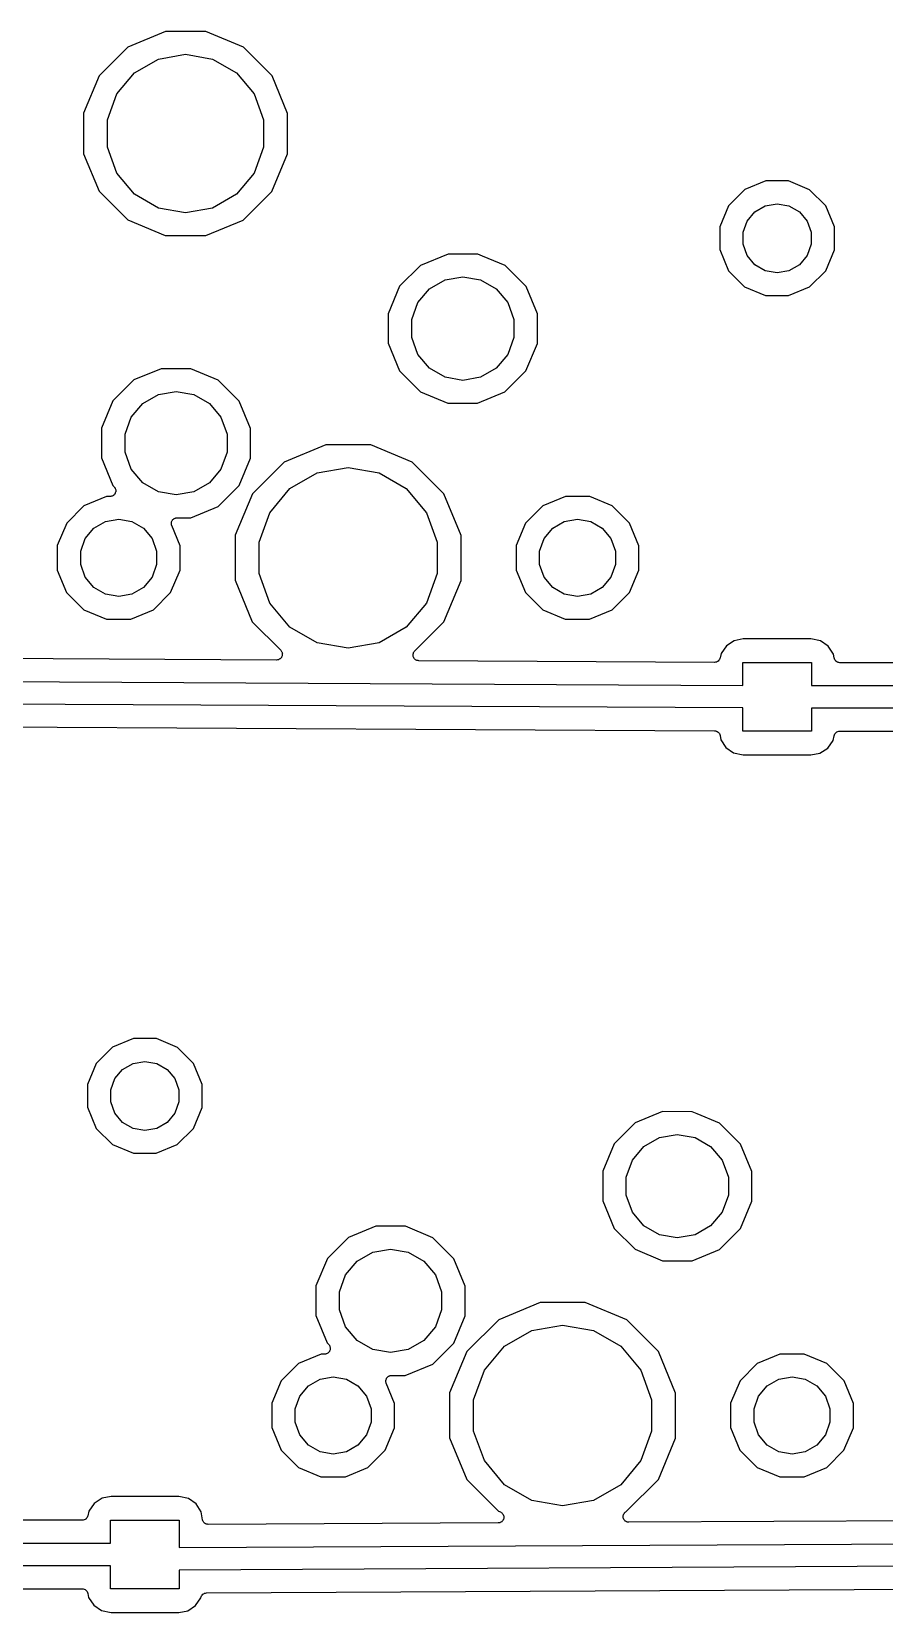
# Model space of a CAD drawing. Extents: x 30 to 169, y -146 to -30.
# Drawn here: x 118.49 to 137.38, y -102.36 to -67.34 of the extents above; entities that cross this region are included whole.
import ezdxf

# ---------------------------------------------------------------- set-up
doc = ezdxf.new("R2010")
doc.units = 0
doc.header["$MEASUREMENT"] = 0
doc.layers.add('BLACK', color=7, linetype='CONTINUOUS')

msp = doc.modelspace()

# ---------------------------------------------------------------- linework, layer by layer
at = {"layer": 'Black'}
for p, q in [((121.453, -67.3416), (120.623, -67.6846)), ((122.351, -67.3424), (121.453, -67.3416)), ((123.181, -67.6869), (122.351, -67.3424)), ((120.623, -67.6846), (119.987, -68.3193)), ((121.299, -67.9493), (121.9, -67.8433)), ((121.9, -67.8433), (122.501, -67.9493)), ((123.815, -68.3226), (123.181, -67.6869)), ((120.379, -68.7217), (120.771, -68.2543)), ((120.771, -68.2543), (121.299, -67.9493)), ((122.501, -67.9493), (123.029, -68.2543)), ((123.029, -68.2543), (123.421, -68.7217)), ((119.987, -68.3193), (119.642, -69.1489)), ((124.158, -69.1528), (123.815, -68.3226)), ((120.17, -69.295), (120.379, -68.7217)), ((123.421, -68.7217), (123.63, -69.295)), ((119.642, -69.1489), (119.642, -70.0472)), ((120.17, -69.905), (120.17, -69.295)), ((123.63, -69.295), (123.63, -69.905)), ((124.158, -70.0511), (124.158, -69.1528)), ((120.379, -70.4783), (120.17, -69.905)), ((123.63, -69.905), (123.421, -70.4783)), ((119.642, -70.0472), (119.985, -70.8774)), ((123.813, -70.8807), (124.158, -70.0511)), ((120.771, -70.9457), (120.379, -70.4783)), ((123.421, -70.4783), (123.029, -70.9457)), ((134.748, -70.6498), (134.282, -70.8427)), ((135.254, -70.6502), (134.748, -70.6498)), ((135.72, -70.844), (135.254, -70.6502)), ((119.985, -70.8774), (120.619, -71.5131)), ((121.299, -71.2507), (120.771, -70.9457)), ((123.029, -70.9457), (122.501, -71.2507)), ((123.177, -71.5154), (123.813, -70.8807)), ((134.282, -70.8427), (133.924, -71.1997)), ((136.077, -71.2015), (135.72, -70.844)), ((121.9, -71.3567), (121.299, -71.2507)), ((122.501, -71.2507), (121.9, -71.3567)), ((133.924, -71.1997), (133.73, -71.6663)), ((134.338, -71.5375), (134.508, -71.334)), ((134.508, -71.334), (134.738, -71.2012)), ((134.738, -71.2012), (135, -71.1551)), ((135, -71.1551), (135.262, -71.2012)), ((135.262, -71.2012), (135.492, -71.334)), ((135.492, -71.334), (135.662, -71.5375)), ((136.27, -71.6685), (136.077, -71.2015)), ((120.619, -71.5131), (121.449, -71.8576)), ((122.347, -71.8584), (123.177, -71.5154)), ((133.73, -71.6663), (133.73, -72.1715)), ((134.247, -71.7872), (134.338, -71.5375)), ((134.247, -72.0528), (134.247, -71.7872)), ((135.662, -71.5375), (135.753, -71.7872)), ((135.753, -71.7872), (135.753, -72.0528)), ((136.27, -72.1737), (136.27, -71.6685)), ((121.449, -71.8576), (122.347, -71.8584)), ((134.338, -72.3025), (134.247, -72.0528)), ((135.753, -72.0528), (135.662, -72.3025)), ((127.713, -72.2687), (127.106, -72.5195)), ((128.37, -72.2693), (127.713, -72.2687)), ((128.477, -72.314), (128.37, -72.2693)), ((128.976, -72.5212), (128.477, -72.314)), ((133.73, -72.1715), (133.923, -72.6385)), ((134.508, -72.506), (134.338, -72.3025)), ((135.662, -72.3025), (135.492, -72.506)), ((136.076, -72.6403), (136.27, -72.1737)), ((127.106, -72.5195), (126.641, -72.9836)), ((127.302, -73.0411), (127.648, -72.8418)), ((127.648, -72.8418), (128.04, -72.7726)), ((128.04, -72.7726), (128.432, -72.8418)), ((128.432, -72.8418), (128.778, -73.0411)), ((129.44, -72.986), (128.976, -72.5212)), ((133.923, -72.6385), (134.28, -72.996)), ((134.738, -72.6388), (134.508, -72.506)), ((135, -72.6849), (134.738, -72.6388)), ((135.262, -72.6388), (135, -72.6849)), ((135.492, -72.506), (135.262, -72.6388)), ((135.718, -72.9973), (136.076, -72.6403)), ((126.641, -72.9836), (126.389, -73.5902)), ((127.046, -73.3463), (127.302, -73.0411)), ((128.778, -73.0411), (129.034, -73.3463)), ((129.691, -73.593), (129.44, -72.986)), ((134.28, -72.996), (134.746, -73.1898)), ((134.746, -73.1898), (135.252, -73.1902)), ((135.252, -73.1902), (135.718, -72.9973)), ((126.91, -73.7208), (127.046, -73.3463)), ((129.034, -73.3463), (129.17, -73.7208)), ((126.389, -73.5902), (126.389, -74.247)), ((126.91, -74.1192), (126.91, -73.7208)), ((129.17, -73.7208), (129.17, -74.1192)), ((129.691, -74.2498), (129.691, -73.593)), ((127.046, -74.4937), (126.91, -74.1192)), ((129.17, -74.1192), (129.034, -74.4937)), ((126.389, -74.247), (126.64, -74.854)), ((127.302, -74.7989), (127.046, -74.4937)), ((129.034, -74.4937), (128.778, -74.7989)), ((129.439, -74.8564), (129.691, -74.2498)), ((121.363, -74.8087), (120.756, -75.0595)), ((122.02, -74.8093), (121.363, -74.8087)), ((122.626, -75.0612), (122.02, -74.8093)), ((126.64, -74.854), (127.104, -75.3188)), ((127.648, -74.9982), (127.302, -74.7989)), ((128.778, -74.7989), (128.432, -74.9982)), ((128.974, -75.3205), (129.439, -74.8564)), ((120.756, -75.0595), (120.291, -75.5236)), ((123.09, -75.526), (122.626, -75.0612)), ((128.04, -75.0674), (127.648, -74.9982)), ((128.432, -74.9982), (128.04, -75.0674)), ((120.291, -75.5236), (120.039, -76.1302)), ((120.696, -75.8863), (120.952, -75.5811)), ((120.952, -75.5811), (121.298, -75.3818)), ((121.298, -75.3818), (121.69, -75.3126)), ((121.69, -75.3126), (122.082, -75.3818)), ((122.082, -75.3818), (122.428, -75.5811)), ((122.428, -75.5811), (122.684, -75.8863)), ((123.341, -76.133), (123.09, -75.526)), ((127.104, -75.3188), (127.71, -75.5707)), ((127.71, -75.5707), (128.367, -75.5713)), ((128.367, -75.5713), (128.974, -75.3205)), ((120.56, -76.2608), (120.696, -75.8863)), ((122.684, -75.8863), (122.82, -76.2608)), ((120.039, -76.1302), (120.039, -76.787)), ((120.56, -76.6592), (120.56, -76.2608)), ((122.82, -76.2608), (122.82, -76.6592)), ((123.341, -76.7898), (123.341, -76.133)), ((120.696, -77.0337), (120.56, -76.6592)), ((122.82, -76.6592), (122.684, -77.0337)), ((125.005, -76.4977), (124.085, -76.8778)), ((126, -76.4985), (125.005, -76.4977)), ((126.919, -76.8802), (126, -76.4985)), ((120.039, -76.787), (120.29, -77.394)), ((120.952, -77.3389), (120.696, -77.0337)), ((122.684, -77.0337), (122.428, -77.3389)), ((123.089, -77.3964), (123.341, -76.7898)), ((124.085, -76.8778), (123.38, -77.5809)), ((124.815, -77.1192), (125.5, -76.9985)), ((125.5, -76.9985), (126.185, -77.1192)), ((127.622, -77.5846), (126.919, -76.8802)), ((120.29, -77.394), (120.32, -77.4242)), ((121.298, -77.5382), (120.952, -77.3389)), ((122.428, -77.3389), (122.082, -77.5382)), ((124.213, -77.4667), (124.815, -77.1192)), ((126.185, -77.1192), (126.787, -77.4667)), ((120.151, -77.6409), (119.651, -77.8473)), ((120.23, -77.6409), (120.151, -77.6409)), ((120.246, -77.6381), (120.23, -77.6409)), ((120.263, -77.6366), (120.246, -77.6381)), ((120.268, -77.6343), (120.263, -77.6366)), ((120.273, -77.6333), (120.268, -77.6343)), ((120.288, -77.625), (120.273, -77.6333)), ((120.303, -77.618), (120.288, -77.625)), ((120.307, -77.6141), (120.303, -77.618)), ((120.311, -77.6113), (120.307, -77.6141)), ((120.322, -77.5986), (120.311, -77.6113)), ((120.32, -77.4242), (120.329, -77.4378)), ((120.334, -77.5869), (120.322, -77.5986)), ((120.329, -77.4378), (120.34, -77.4505)), ((120.336, -77.5818), (120.334, -77.5869)), ((120.34, -77.5775), (120.336, -77.5818)), ((120.34, -77.4505), (120.342, -77.4558)), ((120.345, -77.5619), (120.34, -77.5775)), ((120.342, -77.4558), (120.345, -77.4604)), ((120.345, -77.4604), (120.349, -77.4764)), ((120.352, -77.5469), (120.345, -77.5619)), ((120.349, -77.4764), (120.355, -77.492)), ((120.353, -77.5413), (120.352, -77.5469)), ((120.355, -77.5361), (120.353, -77.5413)), ((120.355, -77.492), (120.355, -77.4976)), ((120.355, -77.4976), (120.356, -77.503)), ((120.356, -77.503), (120.355, -77.5195)), ((120.355, -77.5195), (120.355, -77.5361)), ((121.69, -77.6074), (121.298, -77.5382)), ((122.082, -77.5382), (121.69, -77.6074)), ((122.624, -77.8605), (123.089, -77.3964)), ((123.38, -77.5809), (122.999, -78.5002)), ((123.767, -77.9992), (124.213, -77.4667)), ((126.787, -77.4667), (127.233, -77.9992)), ((128.002, -78.5045), (127.622, -77.5846)), ((130.311, -77.6409), (129.811, -77.8473)), ((130.851, -77.6413), (130.311, -77.6409)), ((131.351, -77.8487), (130.851, -77.6413)), ((119.651, -77.8473), (119.269, -78.2292)), ((122.017, -78.1113), (122.624, -77.8605)), ((123.529, -78.6524), (123.767, -77.9992)), ((127.233, -77.9992), (127.471, -78.6524)), ((129.811, -77.8473), (129.429, -78.2292)), ((131.733, -78.2313), (131.351, -77.8487)), ((119.269, -78.2292), (119.061, -78.7285)), ((119.68, -78.5729), (119.871, -78.3457)), ((119.871, -78.3457), (120.128, -78.1974)), ((120.128, -78.1974), (120.42, -78.1458)), ((120.42, -78.1458), (120.712, -78.1974)), ((120.712, -78.1974), (120.969, -78.3457)), ((120.969, -78.3457), (121.16, -78.5729)), ((121.586, -78.2434), (121.588, -78.2297)), ((121.588, -78.2516), (121.586, -78.2434)), ((121.588, -78.2159), (121.591, -78.208)), ((121.588, -78.2297), (121.588, -78.2159)), ((121.588, -78.26), (121.588, -78.2516)), ((121.593, -78.273), (121.588, -78.26)), ((121.591, -78.208), (121.592, -78.1997)), ((121.592, -78.1997), (121.598, -78.1874)), ((121.596, -78.2865), (121.593, -78.273)), ((121.779, -78.7309), (121.596, -78.2865)), ((121.598, -78.1874), (121.603, -78.1744)), ((121.603, -78.1744), (121.608, -78.168)), ((121.608, -78.168), (121.612, -78.1606)), ((121.612, -78.1606), (121.622, -78.1513)), ((121.622, -78.1513), (121.631, -78.1407)), ((121.631, -78.1407), (121.639, -78.1365)), ((121.639, -78.1365), (121.645, -78.1308)), ((121.645, -78.1308), (121.658, -78.1256)), ((121.658, -78.1256), (121.67, -78.1186)), ((121.67, -78.1186), (121.678, -78.1172)), ((121.678, -78.1172), (121.686, -78.114)), ((121.686, -78.114), (121.699, -78.1134)), ((121.699, -78.1134), (121.713, -78.111)), ((121.713, -78.111), (122.017, -78.1113)), ((129.429, -78.2292), (129.221, -78.7285)), ((129.84, -78.5729), (130.031, -78.3457)), ((130.031, -78.3457), (130.288, -78.1974)), ((130.288, -78.1974), (130.58, -78.1458)), ((130.58, -78.1458), (130.872, -78.1974)), ((130.872, -78.1974), (131.129, -78.3457)), ((131.129, -78.3457), (131.32, -78.5729)), ((131.939, -78.7309), (131.733, -78.2313)), ((119.061, -78.7285), (119.061, -79.2691)), ((119.579, -78.8517), (119.68, -78.5729)), ((121.16, -78.5729), (121.261, -78.8517)), ((121.779, -79.2715), (121.779, -78.7309)), ((122.999, -78.5002), (122.998, -79.4955)), ((123.529, -79.3476), (123.529, -78.6524)), ((127.471, -78.6524), (127.471, -79.3476)), ((128.002, -79.2942), (128.002, -78.5045)), ((129.221, -78.7285), (129.221, -79.2691)), ((129.739, -78.8517), (129.84, -78.5729)), ((131.32, -78.5729), (131.421, -78.8517)), ((131.939, -79.2715), (131.939, -78.7309)), ((119.579, -79.1483), (119.579, -78.8517)), ((121.261, -78.8517), (121.261, -79.1483)), ((129.739, -79.1483), (129.739, -78.8517)), ((131.421, -78.8517), (131.421, -79.1483)), ((119.061, -79.2691), (119.267, -79.7687)), ((119.68, -79.4271), (119.579, -79.1483)), ((119.871, -79.6543), (119.68, -79.4271)), ((121.16, -79.4271), (120.969, -79.6543)), ((121.261, -79.1483), (121.16, -79.4271)), ((121.571, -79.7708), (121.779, -79.2715)), ((122.998, -79.4955), (123.378, -80.4154)), ((123.767, -80.0008), (123.529, -79.3476)), ((127.471, -79.3476), (127.233, -80.0008)), ((128.001, -79.4998), (128.002, -79.2942)), ((128.002, -79.2942), (128.002, -79.2942)), ((129.221, -79.2691), (129.427, -79.7687)), ((129.84, -79.4271), (129.739, -79.1483)), ((130.031, -79.6543), (129.84, -79.4271)), ((131.32, -79.4271), (131.129, -79.6543)), ((131.421, -79.1483), (131.32, -79.4271)), ((131.731, -79.7708), (131.939, -79.2715)), ((119.267, -79.7687), (119.649, -80.1513)), ((120.128, -79.8026), (119.871, -79.6543)), ((120.42, -79.8541), (120.128, -79.8026)), ((120.712, -79.8026), (120.42, -79.8541)), ((120.969, -79.6543), (120.712, -79.8026)), ((121.189, -80.1527), (121.571, -79.7708)), ((127.62, -80.4191), (128.001, -79.4998)), ((129.427, -79.7687), (129.809, -80.1513)), ((130.288, -79.8026), (130.031, -79.6543)), ((130.58, -79.8541), (130.288, -79.8026)), ((130.872, -79.8026), (130.58, -79.8541)), ((131.129, -79.6543), (130.872, -79.8026)), ((131.349, -80.1527), (131.731, -79.7708)), ((119.649, -80.1513), (120.149, -80.3587)), ((120.689, -80.3591), (121.189, -80.1527)), ((124.213, -80.5332), (123.767, -80.0008)), ((127.233, -80.0008), (126.787, -80.5332)), ((129.809, -80.1513), (130.309, -80.3587)), ((130.849, -80.3591), (131.349, -80.1527)), ((120.149, -80.3587), (120.689, -80.3591)), ((123.378, -80.4154), (124.008, -81.0466)), ((124.815, -80.8808), (124.213, -80.5332)), ((126.787, -80.5332), (126.185, -80.8808)), ((126.975, -81.0631), (127.62, -80.4191)), ((130.309, -80.3587), (130.849, -80.3591)), ((125.5, -81.0015), (124.815, -80.8808)), ((126.185, -80.8808), (125.5, -81.0015)), ((134.051, -80.8351), (133.877, -80.9468)), ((134.25, -80.7976), (134.051, -80.8351)), ((135.749, -80.7976), (134.25, -80.7976)), ((135.963, -80.8409), (135.749, -80.7976)), ((136.133, -80.9569), (135.963, -80.8409)), ((123.917, -81.2634), (117.368, -81.2287)), ((123.991, -81.2404), (123.976, -81.2476)), ((123.995, -81.2367), (123.991, -81.2404)), ((123.999, -81.2341), (123.995, -81.2367)), ((124.01, -81.2212), (123.999, -81.2341)), ((124.008, -81.0466), (124.018, -81.0605)), ((124.022, -81.2093), (124.01, -81.2212)), ((124.018, -81.0605), (124.028, -81.0734)), ((124.024, -81.2045), (124.022, -81.2093)), ((124.028, -81.2004), (124.024, -81.2045)), ((124.028, -81.0734), (124.03, -81.0784)), ((124.034, -81.1846), (124.028, -81.2004)), ((124.03, -81.0784), (124.033, -81.0828)), ((124.033, -81.0828), (124.038, -81.0991)), ((124.041, -81.1693), (124.034, -81.1846)), ((124.038, -81.0991), (124.043, -81.115)), ((124.043, -81.1591), (124.041, -81.164)), ((124.041, -81.164), (124.041, -81.1693)), ((124.043, -81.115), (124.043, -81.1203)), ((124.043, -81.1203), (124.045, -81.1254)), ((124.045, -81.1254), (124.043, -81.1422)), ((124.043, -81.1422), (124.043, -81.1591)), ((126.938, -81.1418), (126.939, -81.1362)), ((126.939, -81.1581), (126.938, -81.1418)), ((126.939, -81.1303), (126.945, -81.115)), ((126.939, -81.1362), (126.939, -81.1303)), ((126.939, -81.1744), (126.939, -81.1581)), ((126.941, -81.1799), (126.939, -81.1744)), ((126.942, -81.1858), (126.941, -81.1799)), ((126.948, -81.2006), (126.942, -81.1858)), ((126.945, -81.115), (126.949, -81.0992)), ((126.954, -81.2159), (126.948, -81.2006)), ((126.949, -81.0992), (126.953, -81.0944)), ((126.953, -81.0944), (126.955, -81.0889)), ((126.958, -81.2204), (126.954, -81.2159)), ((126.955, -81.0889), (126.965, -81.0765)), ((126.96, -81.2258), (126.958, -81.2204)), ((126.972, -81.2373), (126.96, -81.2258)), ((126.965, -81.0765), (126.975, -81.0631)), ((126.982, -81.2499), (126.972, -81.2373)), ((133.734, -81.2322), (133.727, -81.2518)), ((133.741, -81.2129), (133.734, -81.2322)), ((133.761, -81.1165), (133.741, -81.2129)), ((133.877, -80.9468), (133.761, -81.1165)), ((136.245, -81.1305), (136.133, -80.9569)), ((136.261, -81.2185), (136.245, -81.1305)), ((136.269, -81.2385), (136.261, -81.2185)), ((136.276, -81.2585), (136.269, -81.2385)), ((123.934, -81.2605), (123.917, -81.2634)), ((123.951, -81.2591), (123.934, -81.2605)), ((123.956, -81.2568), (123.951, -81.2591)), ((123.961, -81.2559), (123.956, -81.2568)), ((123.976, -81.2476), (123.961, -81.2559)), ((126.987, -81.2528), (126.982, -81.2499)), ((126.991, -81.257), (126.987, -81.2528)), ((127.006, -81.2639), (126.991, -81.257)), ((127.02, -81.2721), (127.006, -81.2639)), ((127.026, -81.2732), (127.02, -81.2721)), ((127.031, -81.2756), (127.026, -81.2732)), ((127.048, -81.2771), (127.031, -81.2756)), ((127.064, -81.28), (127.048, -81.2771)), ((133.616, -81.3147), (127.064, -81.28)), ((133.637, -81.3112), (133.616, -81.3147)), ((133.657, -81.3081), (133.637, -81.3112)), ((133.658, -81.3075), (133.657, -81.3081)), ((133.66, -81.3072), (133.658, -81.3075)), ((133.678, -81.2969), (133.66, -81.3072)), ((133.696, -81.287), (133.678, -81.2969)), ((133.697, -81.286), (133.696, -81.287)), ((133.698, -81.2854), (133.697, -81.286)), ((133.712, -81.2695), (133.698, -81.2854)), ((133.725, -81.2539), (133.712, -81.2695)), ((133.726, -81.2527), (133.725, -81.2539)), ((133.727, -81.2518), (133.726, -81.2527)), ((134.238, -81.826), (134.238, -81.318)), ((134.238, -81.318), (135.762, -81.318)), ((135.762, -81.318), (135.762, -81.83)), ((136.277, -81.2591), (136.276, -81.2585)), ((136.277, -81.2598), (136.277, -81.2591)), ((136.291, -81.276), (136.277, -81.2598)), ((136.305, -81.2923), (136.291, -81.276)), ((136.305, -81.2927), (136.305, -81.2923)), ((136.306, -81.2932), (136.305, -81.2927)), ((136.324, -81.3037), (136.306, -81.2932)), ((136.343, -81.3143), (136.324, -81.3037)), ((136.344, -81.3145), (136.343, -81.3143)), ((136.344, -81.3148), (136.344, -81.3145)), ((136.365, -81.3183), (136.344, -81.3148)), ((136.386, -81.322), (136.365, -81.3183)), ((142.977, -81.322), (136.386, -81.322)), ((116.762, -81.7335), (134.238, -81.826)), ((135.762, -81.83), (153.816, -81.83)), ((134.238, -82.326), (116.762, -82.2335)), ((134.238, -82.842), (134.238, -82.326)), ((153.92, -82.33), (135.762, -82.33)), ((135.762, -82.33), (135.762, -82.842)), ((117.404, -82.7449), (133.613, -82.8307)), ((133.613, -82.8307), (133.634, -82.8344)), ((133.634, -82.8344), (133.654, -82.8378)), ((133.654, -82.8378), (133.655, -82.8384)), ((133.655, -82.8384), (133.656, -82.8386)), ((133.656, -82.8386), (133.675, -82.8492)), ((133.675, -82.8492), (133.693, -82.8595)), ((133.693, -82.8595), (133.694, -82.8603)), ((133.694, -82.8603), (133.694, -82.8608)), ((133.694, -82.8608), (133.708, -82.877)), ((133.708, -82.877), (133.722, -82.8929)), ((133.722, -82.8929), (133.722, -82.8939)), ((133.722, -82.8939), (133.723, -82.8948)), ((133.723, -82.8948), (133.73, -82.9145)), ((133.73, -82.9145), (133.737, -82.9342)), ((133.737, -82.9342), (133.755, -83.0295)), ((135.762, -82.842), (134.238, -82.842)), ((136.239, -83.0435), (136.26, -82.9398)), ((136.26, -82.9398), (136.268, -82.9207)), ((136.268, -82.9207), (136.275, -82.9015)), ((136.275, -82.9015), (136.276, -82.9003)), ((136.276, -82.8987), (136.29, -82.8834)), ((136.276, -82.9003), (136.276, -82.8987)), ((136.29, -82.8834), (136.303, -82.8677)), ((136.303, -82.8677), (136.304, -82.8669)), ((136.304, -82.8669), (136.305, -82.8657)), ((136.305, -82.8657), (136.323, -82.8559)), ((136.323, -82.8559), (136.341, -82.8457)), ((136.341, -82.8457), (136.343, -82.8454)), ((136.343, -82.8454), (136.344, -82.8446)), ((136.344, -82.8446), (136.364, -82.8416)), ((136.364, -82.8416), (136.385, -82.838)), ((136.385, -82.838), (153.907, -82.838)), ((133.755, -83.0295), (133.867, -83.2031)), ((133.867, -83.2031), (134.037, -83.3191)), ((134.037, -83.3191), (134.251, -83.3624)), ((135.75, -83.3624), (135.949, -83.3249)), ((135.949, -83.3249), (136.123, -83.2132)), ((136.123, -83.2132), (136.239, -83.0435)), ((134.251, -83.3624), (135.75, -83.3624)), ((120.748, -89.6498), (120.282, -89.8427)), ((121.254, -89.6502), (120.748, -89.6498)), ((121.72, -89.844), (121.254, -89.6502)), ((120.282, -89.8427), (119.924, -90.1997)), ((122.077, -90.2015), (121.72, -89.844)), ((119.924, -90.1997), (119.73, -90.6663)), ((120.338, -90.5375), (120.508, -90.334)), ((120.508, -90.334), (120.738, -90.2012)), ((120.738, -90.2012), (121, -90.1551)), ((121, -90.1551), (121.262, -90.2012)), ((121.262, -90.2012), (121.492, -90.334)), ((121.492, -90.334), (121.662, -90.5375)), ((122.27, -90.6685), (122.077, -90.2015)), ((119.73, -90.6663), (119.73, -91.1715)), ((120.247, -90.7872), (120.338, -90.5375)), ((121.662, -90.5375), (121.753, -90.7872)), ((122.27, -91.1737), (122.27, -90.6685)), ((120.247, -91.0528), (120.247, -90.7872)), ((120.338, -91.3025), (120.247, -91.0528)), ((121.753, -91.0528), (121.662, -91.3025)), ((121.753, -90.7872), (121.753, -91.0528)), ((119.73, -91.1715), (119.923, -91.6385)), ((120.508, -91.506), (120.338, -91.3025)), ((121.662, -91.3025), (121.492, -91.506)), ((122.076, -91.6403), (122.27, -91.1737)), ((132.463, -91.2687), (131.856, -91.5195)), ((133.12, -91.2693), (132.463, -91.2687)), ((133.227, -91.314), (133.12, -91.2693)), ((133.726, -91.5212), (133.227, -91.314)), ((119.923, -91.6385), (120.28, -91.996)), ((120.738, -91.6388), (120.508, -91.506)), ((121, -91.6849), (120.738, -91.6388)), ((121.262, -91.6388), (121, -91.6849)), ((121.492, -91.506), (121.262, -91.6388)), ((121.718, -91.9973), (122.076, -91.6403)), ((131.856, -91.5195), (131.391, -91.9836)), ((134.19, -91.986), (133.726, -91.5212)), ((120.28, -91.996), (120.746, -92.1898)), ((121.252, -92.1902), (121.718, -91.9973)), ((131.391, -91.9836), (131.139, -92.5902)), ((131.796, -92.3463), (132.052, -92.0411)), ((132.052, -92.0411), (132.398, -91.8418)), ((132.398, -91.8418), (132.79, -91.7726)), ((132.79, -91.7726), (133.182, -91.8418)), ((133.182, -91.8418), (133.528, -92.0411)), ((133.528, -92.0411), (133.784, -92.3463)), ((134.441, -92.593), (134.19, -91.986)), ((120.746, -92.1898), (121.252, -92.1902)), ((131.66, -92.7208), (131.796, -92.3463)), ((133.784, -92.3463), (133.92, -92.7208)), ((131.139, -92.5902), (131.139, -93.247)), ((131.66, -93.1192), (131.66, -92.7208)), ((133.92, -92.7208), (133.92, -93.1192)), ((134.441, -93.2498), (134.441, -92.593)), ((131.796, -93.4937), (131.66, -93.1192)), ((133.92, -93.1192), (133.784, -93.4937)), ((131.139, -93.247), (131.39, -93.854)), ((132.052, -93.7989), (131.796, -93.4937)), ((133.784, -93.4937), (133.528, -93.7989)), ((134.189, -93.8564), (134.441, -93.2498)), ((126.113, -93.8087), (125.506, -94.0595)), ((126.77, -93.8093), (126.113, -93.8087)), ((127.376, -94.0612), (126.77, -93.8093)), ((131.39, -93.854), (131.854, -94.3188)), ((132.398, -93.9982), (132.052, -93.7989)), ((133.528, -93.7989), (133.182, -93.9982)), ((125.506, -94.0595), (125.041, -94.5236)), ((127.84, -94.526), (127.376, -94.0612)), ((132.79, -94.0674), (132.398, -93.9982)), ((133.182, -93.9982), (132.79, -94.0674)), ((133.724, -94.3205), (134.189, -93.8564)), ((125.041, -94.5236), (124.789, -95.1302)), ((125.702, -94.5811), (126.048, -94.3818)), ((126.048, -94.3818), (126.44, -94.3126)), ((126.44, -94.3126), (126.832, -94.3818)), ((126.832, -94.3818), (127.178, -94.5811)), ((128.091, -95.133), (127.84, -94.526)), ((131.854, -94.3188), (132.46, -94.5707)), ((133.117, -94.5713), (133.724, -94.3205)), ((125.31, -95.2608), (125.446, -94.8863)), ((125.446, -94.8863), (125.702, -94.5811)), ((127.178, -94.5811), (127.434, -94.8863)), ((127.434, -94.8863), (127.57, -95.2608)), ((132.46, -94.5707), (133.117, -94.5713)), ((124.789, -95.1302), (124.789, -95.787)), ((128.091, -95.7898), (128.091, -95.133)), ((125.31, -95.6592), (125.31, -95.2608)), ((127.57, -95.2608), (127.57, -95.6592)), ((129.755, -95.4977), (128.835, -95.8778)), ((130.75, -95.4985), (129.755, -95.4977)), ((131.669, -95.8802), (130.75, -95.4985)), ((124.789, -95.787), (125.04, -96.394)), ((125.446, -96.0337), (125.31, -95.6592)), ((127.57, -95.6592), (127.434, -96.0337)), ((127.839, -96.3964), (128.091, -95.7898)), ((128.835, -95.8778), (128.13, -96.5809)), ((132.372, -96.5846), (131.669, -95.8802)), ((125.702, -96.3389), (125.446, -96.0337)), ((127.434, -96.0337), (127.178, -96.3389)), ((128.963, -96.4667), (129.565, -96.1192)), ((129.565, -96.1192), (130.25, -95.9985)), ((130.25, -95.9985), (130.935, -96.1192)), ((130.935, -96.1192), (131.537, -96.4667)), ((124.901, -96.6409), (124.401, -96.8473)), ((124.98, -96.6409), (124.901, -96.6409)), ((124.996, -96.6381), (124.98, -96.6409)), ((125.013, -96.6366), (124.996, -96.6381)), ((125.018, -96.6343), (125.013, -96.6366)), ((125.023, -96.6333), (125.018, -96.6343)), ((125.038, -96.625), (125.023, -96.6333)), ((125.053, -96.618), (125.038, -96.625)), ((125.04, -96.394), (125.07, -96.4242)), ((125.057, -96.6141), (125.053, -96.618)), ((125.061, -96.6113), (125.057, -96.6141)), ((125.072, -96.5986), (125.061, -96.6113)), ((125.07, -96.4242), (125.079, -96.4378)), ((125.084, -96.5869), (125.072, -96.5986)), ((125.079, -96.4378), (125.09, -96.4505)), ((125.086, -96.5818), (125.084, -96.5869)), ((125.09, -96.5775), (125.086, -96.5818)), ((125.09, -96.4505), (125.092, -96.4558)), ((125.095, -96.5619), (125.09, -96.5775)), ((125.092, -96.4558), (125.095, -96.4604)), ((125.095, -96.4604), (125.099, -96.4764)), ((125.102, -96.5469), (125.095, -96.5619)), ((125.099, -96.4764), (125.105, -96.492)), ((125.103, -96.5413), (125.102, -96.5469)), ((125.105, -96.5361), (125.103, -96.5413)), ((125.105, -96.492), (125.105, -96.4976)), ((125.105, -96.4976), (125.106, -96.503)), ((125.106, -96.503), (125.105, -96.5195)), ((125.105, -96.5195), (125.105, -96.5361)), ((126.048, -96.5382), (125.702, -96.3389)), ((126.44, -96.6074), (126.048, -96.5382)), ((126.832, -96.5382), (126.44, -96.6074)), ((127.178, -96.3389), (126.832, -96.5382)), ((127.374, -96.8605), (127.839, -96.3964)), ((128.13, -96.5809), (127.749, -97.5002)), ((128.517, -96.9992), (128.963, -96.4667)), ((131.537, -96.4667), (131.983, -96.9992)), ((132.752, -97.5045), (132.372, -96.5846)), ((135.061, -96.6409), (134.561, -96.8473)), ((135.601, -96.6413), (135.061, -96.6409)), ((136.101, -96.8487), (135.601, -96.6413)), ((124.401, -96.8473), (124.019, -97.2292)), ((126.767, -97.1113), (127.374, -96.8605)), ((128.279, -97.6524), (128.517, -96.9992)), ((131.983, -96.9992), (132.221, -97.6524)), ((134.561, -96.8473), (134.179, -97.2292)), ((136.483, -97.2313), (136.101, -96.8487)), ((124.019, -97.2292), (123.811, -97.7285)), ((124.43, -97.5729), (124.621, -97.3457)), ((124.621, -97.3457), (124.878, -97.1974)), ((124.878, -97.1974), (125.17, -97.1458)), ((125.17, -97.1458), (125.462, -97.1974)), ((125.462, -97.1974), (125.719, -97.3457)), ((125.719, -97.3457), (125.91, -97.5729)), ((126.336, -97.2434), (126.338, -97.2297)), ((126.338, -97.2516), (126.336, -97.2434)), ((126.338, -97.2159), (126.341, -97.208)), ((126.338, -97.2297), (126.338, -97.2159)), ((126.338, -97.26), (126.338, -97.2516)), ((126.343, -97.273), (126.338, -97.26)), ((126.341, -97.208), (126.342, -97.1997)), ((126.342, -97.1997), (126.348, -97.1874)), ((126.346, -97.2865), (126.343, -97.273)), ((126.529, -97.7309), (126.346, -97.2865)), ((126.348, -97.1874), (126.353, -97.1744)), ((126.353, -97.1744), (126.358, -97.168)), ((126.358, -97.168), (126.362, -97.1606)), ((126.362, -97.1606), (126.372, -97.1513)), ((126.372, -97.1513), (126.381, -97.1407)), ((126.381, -97.1407), (126.389, -97.1365)), ((126.389, -97.1365), (126.395, -97.1308)), ((126.395, -97.1308), (126.408, -97.1256)), ((126.408, -97.1256), (126.42, -97.1186)), ((126.42, -97.1186), (126.428, -97.1172)), ((126.428, -97.1172), (126.436, -97.114)), ((126.436, -97.114), (126.449, -97.1134)), ((126.449, -97.1134), (126.463, -97.111)), ((126.463, -97.111), (126.767, -97.1113)), ((134.179, -97.2292), (133.971, -97.7285)), ((134.59, -97.5729), (134.781, -97.3457)), ((134.781, -97.3457), (135.038, -97.1974)), ((135.038, -97.1974), (135.33, -97.1458)), ((135.33, -97.1458), (135.622, -97.1974)), ((135.622, -97.1974), (135.879, -97.3457)), ((135.879, -97.3457), (136.07, -97.5729)), ((136.689, -97.7309), (136.483, -97.2313)), ((124.329, -97.8517), (124.43, -97.5729)), ((125.91, -97.5729), (126.011, -97.8517)), ((127.749, -97.5002), (127.748, -98.4955)), ((128.279, -98.3476), (128.279, -97.6524)), ((132.221, -97.6524), (132.221, -98.3476)), ((132.752, -98.2942), (132.752, -97.5045)), ((134.489, -97.8517), (134.59, -97.5729)), ((136.07, -97.5729), (136.171, -97.8517)), ((123.811, -97.7285), (123.811, -98.2691)), ((124.329, -98.1483), (124.329, -97.8517)), ((126.011, -97.8517), (126.011, -98.1483)), ((126.529, -98.2715), (126.529, -97.7309)), ((133.971, -97.7285), (133.971, -98.2691)), ((134.489, -98.1483), (134.489, -97.8517)), ((136.171, -97.8517), (136.171, -98.1483)), ((136.689, -98.2715), (136.689, -97.7309)), ((123.811, -98.2691), (124.017, -98.7687)), ((124.43, -98.4271), (124.329, -98.1483)), ((126.011, -98.1483), (125.91, -98.4271)), ((126.321, -98.7708), (126.529, -98.2715)), ((128.517, -99.0008), (128.279, -98.3476)), ((132.221, -98.3476), (131.983, -99.0008)), ((132.751, -98.4998), (132.752, -98.2942)), ((132.752, -98.2942), (132.752, -98.2942)), ((133.971, -98.2691), (134.177, -98.7687)), ((134.59, -98.4271), (134.489, -98.1483)), ((136.171, -98.1483), (136.07, -98.4271)), ((136.481, -98.7708), (136.689, -98.2715)), ((124.621, -98.6543), (124.43, -98.4271)), ((124.878, -98.8026), (124.621, -98.6543)), ((125.719, -98.6543), (125.462, -98.8026)), ((125.91, -98.4271), (125.719, -98.6543)), ((127.748, -98.4955), (128.128, -99.4154)), ((132.37, -99.4191), (132.751, -98.4998)), ((134.781, -98.6543), (134.59, -98.4271)), ((135.038, -98.8026), (134.781, -98.6543)), ((135.879, -98.6543), (135.622, -98.8026)), ((136.07, -98.4271), (135.879, -98.6543)), ((124.017, -98.7687), (124.399, -99.1513)), ((125.17, -98.8541), (124.878, -98.8026)), ((125.462, -98.8026), (125.17, -98.8541)), ((125.939, -99.1527), (126.321, -98.7708)), ((128.963, -99.5332), (128.517, -99.0008)), ((131.983, -99.0008), (131.537, -99.5332)), ((134.177, -98.7687), (134.559, -99.1513)), ((135.33, -98.8541), (135.038, -98.8026)), ((135.622, -98.8026), (135.33, -98.8541)), ((136.099, -99.1527), (136.481, -98.7708)), ((124.399, -99.1513), (124.899, -99.3587)), ((124.899, -99.3587), (125.439, -99.3591)), ((125.439, -99.3591), (125.939, -99.1527)), ((128.128, -99.4154), (128.831, -100.12)), ((131.664, -100.123), (132.37, -99.4191)), ((134.559, -99.1513), (135.059, -99.3587)), ((135.059, -99.3587), (135.599, -99.3591)), ((135.599, -99.3591), (136.099, -99.1527)), ((120.25, -99.7976), (120.051, -99.8351)), ((121.749, -99.7976), (120.25, -99.7976)), ((121.963, -99.8409), (121.749, -99.7976)), ((129.565, -99.8808), (128.963, -99.5332)), ((131.537, -99.5332), (130.935, -99.8808)), ((119.761, -100.117), (119.74, -100.22)), ((119.877, -99.9468), (119.761, -100.117)), ((120.051, -99.8351), (119.877, -99.9468)), ((122.133, -99.9569), (121.963, -99.8409)), ((122.245, -100.131), (122.133, -99.9569)), ((122.279, -100.312), (122.245, -100.131)), ((128.831, -100.12), (128.872, -100.137)), ((128.872, -100.137), (128.888, -100.147)), ((128.888, -100.147), (128.904, -100.156)), ((128.904, -100.156), (128.907, -100.159)), ((130.25, -100.002), (129.565, -99.8808)), ((130.935, -99.8808), (130.25, -100.002)), ((131.618, -100.161), (131.63, -100.145)), ((131.63, -100.145), (131.632, -100.144)), ((131.632, -100.144), (131.634, -100.142)), ((131.634, -100.142), (131.651, -100.132)), ((131.651, -100.132), (131.664, -100.123)), ((119.615, -100.322), (112.772, -100.322)), ((119.636, -100.318), (119.615, -100.322)), ((119.656, -100.315), (119.636, -100.318)), ((119.657, -100.315), (119.656, -100.315)), ((119.659, -100.314), (119.657, -100.315)), ((119.677, -100.304), (119.659, -100.314)), ((119.695, -100.294), (119.677, -100.304)), ((119.696, -100.293), (119.695, -100.294)), ((119.697, -100.292), (119.696, -100.293)), ((119.71, -100.277), (119.697, -100.292)), ((119.724, -100.261), (119.71, -100.277)), ((119.725, -100.258), (119.724, -100.26)), ((119.724, -100.26), (119.724, -100.261)), ((119.732, -100.239), (119.725, -100.258)), ((119.74, -100.22), (119.732, -100.239)), ((120.238, -100.83), (120.238, -100.318)), ((120.238, -100.318), (121.762, -100.318)), ((121.762, -100.318), (121.762, -100.926)), ((122.287, -100.332), (122.279, -100.312)), ((122.294, -100.352), (122.287, -100.332)), ((122.295, -100.353), (122.294, -100.352)), ((122.294, -100.352), (122.294, -100.352)), ((122.309, -100.369), (122.295, -100.353)), ((122.323, -100.386), (122.309, -100.369)), ((122.342, -100.397), (122.323, -100.386)), ((122.323, -100.386), (122.323, -100.386)), ((122.323, -100.386), (122.323, -100.386)), ((122.361, -100.408), (122.342, -100.397)), ((122.362, -100.408), (122.361, -100.408)), ((122.361, -100.408), (122.361, -100.408)), ((122.383, -100.411), (122.362, -100.408)), ((122.404, -100.415), (122.383, -100.411)), ((128.824, -100.381), (122.404, -100.415)), ((128.843, -100.378), (128.824, -100.381)), ((128.861, -100.375), (128.843, -100.378)), ((128.864, -100.374), (128.861, -100.375)), ((128.867, -100.373), (128.864, -100.374)), ((128.884, -100.364), (128.867, -100.373)), ((128.901, -100.355), (128.884, -100.364)), ((128.903, -100.353), (128.901, -100.355)), ((128.905, -100.351), (128.903, -100.353)), ((128.918, -100.336), (128.905, -100.351)), ((128.907, -100.159), (128.909, -100.161)), ((128.909, -100.161), (128.921, -100.176)), ((128.93, -100.322), (128.918, -100.336)), ((128.921, -100.176), (128.933, -100.19)), ((128.932, -100.319), (128.93, -100.322)), ((128.934, -100.317), (128.932, -100.319)), ((128.933, -100.19), (128.934, -100.193)), ((128.934, -100.193), (128.936, -100.196)), ((128.94, -100.299), (128.934, -100.317)), ((128.936, -100.196), (128.942, -100.214)), ((128.947, -100.282), (128.94, -100.299)), ((128.942, -100.214), (128.948, -100.231)), ((128.949, -100.276), (128.947, -100.279)), ((128.947, -100.279), (128.947, -100.282)), ((128.948, -100.231), (128.948, -100.235)), ((128.948, -100.235), (128.949, -100.238)), ((128.949, -100.238), (128.948, -100.257)), ((128.948, -100.257), (128.949, -100.276)), ((131.59, -100.222), (131.591, -100.22)), ((131.591, -100.242), (131.59, -100.222)), ((131.591, -100.217), (131.597, -100.199)), ((131.591, -100.22), (131.591, -100.217)), ((131.591, -100.262), (131.591, -100.242)), ((131.592, -100.264), (131.591, -100.262)), ((131.592, -100.266), (131.592, -100.264)), ((131.599, -100.284), (131.592, -100.266)), ((131.597, -100.199), (131.603, -100.18)), ((131.606, -100.303), (131.599, -100.284)), ((131.603, -100.18), (131.605, -100.178)), ((131.605, -100.176), (131.618, -100.161)), ((131.605, -100.178), (131.605, -100.176)), ((131.608, -100.305), (131.606, -100.303)), ((131.609, -100.307), (131.608, -100.305)), ((131.622, -100.322), (131.609, -100.307)), ((131.635, -100.337), (131.622, -100.322)), ((131.637, -100.338), (131.635, -100.337)), ((131.638, -100.34), (131.637, -100.338)), ((131.656, -100.349), (131.638, -100.34)), ((131.673, -100.358), (131.656, -100.349)), ((131.675, -100.359), (131.673, -100.358)), ((131.678, -100.36), (131.675, -100.359)), ((131.697, -100.362), (131.678, -100.36)), ((131.716, -100.366), (131.697, -100.362)), ((138.615, -100.329), (131.716, -100.366)), ((102.762, -100.83), (120.238, -100.83)), ((121.762, -100.926), (139.238, -100.834)), ((120.238, -101.33), (102.762, -101.33)), ((120.238, -101.842), (120.238, -101.33)), ((139.238, -101.334), (121.762, -101.427)), ((121.762, -101.427), (121.762, -101.842)), ((103.385, -101.838), (119.614, -101.838)), ((119.614, -101.838), (119.635, -101.842)), ((119.635, -101.842), (119.656, -101.845)), ((119.656, -101.845), (119.656, -101.846)), ((119.656, -101.846), (119.657, -101.846)), ((119.657, -101.846), (119.676, -101.856)), ((119.676, -101.856), (119.694, -101.867)), ((119.694, -101.867), (119.695, -101.867)), ((119.695, -101.867), (119.695, -101.868)), ((119.695, -101.868), (119.709, -101.884)), ((119.709, -101.884), (119.723, -101.9)), ((119.723, -101.9), (119.723, -101.901)), ((119.723, -101.901), (119.724, -101.901)), ((119.724, -101.901), (119.731, -101.922)), ((121.762, -101.842), (120.238, -101.842)), ((122.365, -101.931), (138.614, -101.845)), ((119.731, -101.922), (119.739, -101.942)), ((119.739, -101.942), (119.755, -102.029)), ((119.755, -102.029), (119.867, -102.203)), ((119.867, -102.203), (120.037, -102.319)), ((121.949, -102.325), (122.123, -102.213)), ((122.123, -102.213), (122.239, -102.043)), ((122.239, -102.043), (122.241, -102.033)), ((122.241, -102.033), (122.249, -102.014)), ((122.249, -102.014), (122.255, -101.995)), ((122.255, -101.995), (122.257, -101.994)), ((122.257, -101.992), (122.271, -101.977)), ((122.257, -101.994), (122.257, -101.992)), ((122.271, -101.977), (122.283, -101.961)), ((122.283, -101.961), (122.285, -101.96)), ((122.285, -101.96), (122.286, -101.959)), ((122.286, -101.959), (122.304, -101.949)), ((122.304, -101.949), (122.322, -101.939)), ((122.322, -101.939), (122.324, -101.939)), ((122.324, -101.939), (122.325, -101.938)), ((122.325, -101.938), (122.345, -101.935)), ((122.345, -101.935), (122.365, -101.931)), ((120.037, -102.319), (120.251, -102.362)), ((120.251, -102.362), (121.75, -102.362)), ((121.75, -102.362), (121.949, -102.325))]:
    msp.add_line(p, q, dxfattribs=at)

doc.saveas('drawing.dxf')
